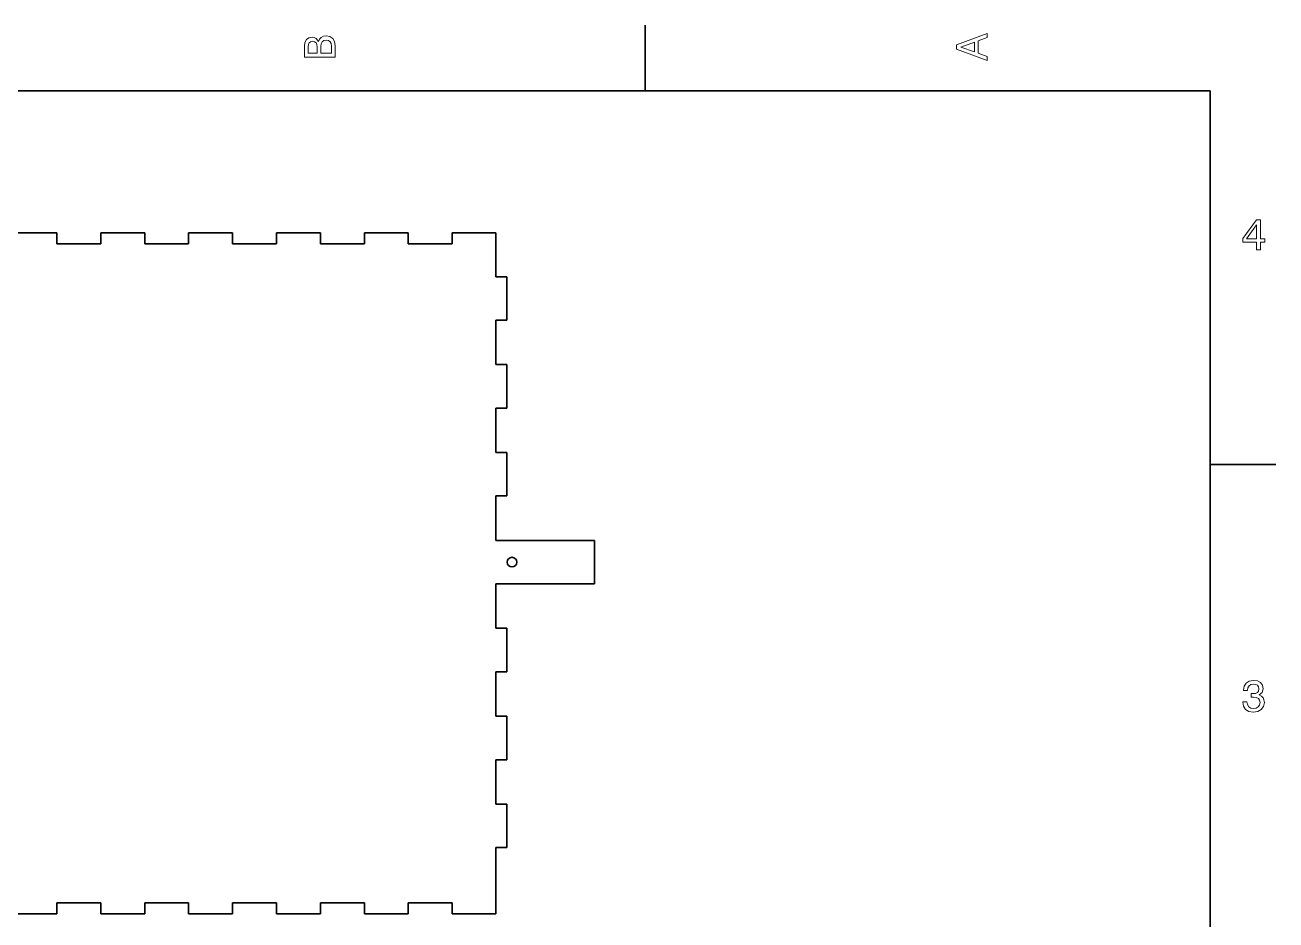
# Model space of a CAD drawing. Extents: x 0 to 297, y 0 to 210.
# Drawn here: x 152.1 to 294.5, y 105.7 to 207.5 of the extents above; entities that cross this region are included whole.
import ezdxf

# ---------------------------------------------------------------- set-up
doc = ezdxf.new("R2010")
doc.units = 0

msp = doc.modelspace()

# ---------------------------------------------------------------- linework, layer by layer
at = {"color": 7, "lineweight": 35}
for p, q in [((222.699997, 200), (222.699997, 207.5)), ((287, 200), (10, 200)), ((287, 10), (287, 200)), ((150.750168, 183.871124), (155.750168, 183.871124)), ((155.750168, 183.871124), (155.750168, 182.621124)), ((160.750168, 183.871124), (165.750168, 183.871124)), ((160.750168, 182.621124), (160.750168, 183.871124)), ((165.750168, 183.871124), (165.750168, 182.621124)), ((170.750168, 183.871124), (175.750168, 183.871124)), ((170.750168, 182.621124), (170.750168, 183.871124)), ((175.750168, 183.871124), (175.750168, 182.621124)), ((180.750168, 183.871124), (185.750168, 183.871124)), ((180.750168, 182.621124), (180.750168, 183.871124)), ((185.750168, 183.871124), (185.750168, 182.621124)), ((190.750168, 183.871124), (195.750168, 183.871124)), ((190.750168, 182.621124), (190.750168, 183.871124)), ((195.750168, 183.871124), (195.750168, 182.621124)), ((200.750168, 183.871124), (205.700165, 183.871124)), ((200.750168, 182.621124), (200.750168, 183.871124)), ((205.700165, 183.871124), (205.700165, 178.871124)), ((155.750168, 182.621124), (160.750168, 182.621124)), ((165.750168, 182.621124), (170.750168, 182.621124)), ((175.750168, 182.621124), (180.750168, 182.621124)), ((185.750168, 182.621124), (190.750168, 182.621124)), ((195.750168, 182.621124), (200.750168, 182.621124)), ((206.950165, 178.871124), (205.700165, 178.871124)), ((206.950165, 173.921127), (206.950165, 178.871124)), ((205.700165, 173.921127), (205.700165, 168.871124)), ((205.700165, 173.921127), (206.950165, 173.921127)), ((206.950165, 168.871124), (205.700165, 168.871124)), ((206.950165, 163.921127), (206.950165, 168.871124)), ((205.700165, 163.921127), (205.700165, 158.871124)), ((205.700165, 163.921127), (206.950165, 163.921127)), ((206.950165, 158.871124), (205.700165, 158.871124)), ((206.950165, 153.921127), (206.950165, 158.871124)), ((287, 157.5), (294.5, 157.5)), ((205.700165, 153.921127), (205.700165, 148.871124)), ((205.700165, 153.921127), (206.950165, 153.921127)), ((206.950165, 148.871124), (205.700165, 148.871124)), ((206.950165, 148.871124), (216.950165, 148.871124)), ((216.950165, 143.921127), (216.950165, 148.871124)), ((205.700165, 143.921127), (205.700165, 138.871124)), ((205.700165, 143.921127), (206.950165, 143.921127)), ((206.950165, 143.921127), (216.950165, 143.921127)), ((206.950165, 138.871124), (205.700165, 138.871124)), ((206.950165, 133.921127), (206.950165, 138.871124)), ((205.700165, 133.921127), (205.700165, 128.871124)), ((205.700165, 133.921127), (206.950165, 133.921127)), ((206.950165, 128.871124), (205.700165, 128.871124)), ((206.950165, 123.921127), (206.950165, 128.871124)), ((205.700165, 123.921127), (205.700165, 118.871124)), ((205.700165, 123.921127), (206.950165, 123.921127)), ((206.950165, 118.871124), (205.700165, 118.871124)), ((206.950165, 113.921127), (206.950165, 118.871124)), ((205.700165, 113.921127), (205.700165, 106.371124)), ((205.700165, 113.921127), (206.950165, 113.921127)), ((155.750168, 107.621124), (155.750168, 106.371124)), ((155.750168, 107.621124), (160.750168, 107.621124)), ((160.750168, 106.371124), (160.750168, 107.621124)), ((165.750168, 107.621124), (165.750168, 106.371124)), ((165.750168, 107.621124), (170.750168, 107.621124)), ((170.750168, 106.371124), (170.750168, 107.621124)), ((175.750168, 107.621124), (175.750168, 106.371124)), ((175.750168, 107.621124), (180.750168, 107.621124)), ((180.750168, 106.371124), (180.750168, 107.621124)), ((185.750168, 107.621124), (185.750168, 106.371124)), ((185.750168, 107.621124), (190.750168, 107.621124)), ((190.750168, 106.371124), (190.750168, 107.621124)), ((195.750168, 107.621124), (195.750168, 106.371124)), ((195.750168, 107.621124), (200.750168, 107.621124)), ((200.750168, 106.371124), (200.750168, 107.621124)), ((155.750168, 106.371124), (150.750168, 106.371124)), ((165.750168, 106.371124), (160.750168, 106.371124)), ((175.750168, 106.371124), (170.750168, 106.371124)), ((185.750168, 106.371124), (180.750168, 106.371124)), ((195.750168, 106.371124), (190.750168, 106.371124)), ((205.700165, 106.371124), (200.750168, 106.371124))]:
    msp.add_line(p, q, dxfattribs=at)
at = {"color": 7, "lineweight": 13}
for points in [[(261.633209, 203.466858), (261.633209, 203.930847), (260.604401, 204.298996), (260.604401, 205.695969), (261.633209, 206.064133), (261.633209, 206.538193), (258.128174, 205.257217), (258.128174, 204.742798)], [(185.542007, 205.630417), (185.249496, 205.983429), (185.052811, 206.074219), (184.81073, 206.104477), (184.432495, 206.03891), (184.160156, 205.842224), (183.993729, 205.524506), (183.933212, 205.080704), (183.933212, 203.835022), (187.433212, 203.835022), (187.433212, 205.151306), (187.36261, 205.620331), (187.155838, 205.968307), (186.828018, 206.185165), (186.384216, 206.260818), (186.08667, 206.215424), (185.839554, 206.094391), (185.65799, 205.897705)], [(185.385666, 204.984879), (185.385666, 204.298996), (184.351807, 204.298996), (184.351807, 205.025223), (184.382065, 205.297562), (184.472839, 205.489197), (184.629181, 205.605194), (184.86116, 205.645538), (185.093155, 205.600143), (185.254532, 205.479111), (185.355408, 205.272339)], [(187.014618, 205.095825), (187.014618, 204.298996), (185.809296, 204.298996), (185.809296, 205.050446), (185.844589, 205.368164), (185.9505, 205.595108), (186.132065, 205.731277), (186.394302, 205.776657), (186.671692, 205.731277), (186.863327, 205.605194), (186.979324, 205.393372)], [(260.17572, 204.460388), (258.632477, 205), (260.17572, 205.539627)], [(292.277374, 181.916794), (292.731262, 181.916794), (292.731262, 182.784225), (293.23056, 182.784225), (293.23056, 183.187683), (292.731262, 183.187683), (292.731262, 185.341141), (292.272339, 185.341141), (290.739197, 183.228027), (290.739197, 182.784225), (292.277374, 182.784225)], [(291.162842, 183.187683), (292.277374, 184.756134), (292.277374, 183.187683)], [(290.729126, 130.51622), (290.729126, 130.480911), (290.809814, 129.996765), (291.046844, 129.633652), (291.420044, 129.401657), (291.914276, 129.315933), (292.438782, 129.401657), (292.832153, 129.623566), (293.08429, 129.976593), (293.175079, 130.430481), (293.134735, 130.728027), (293.023773, 130.970108), (292.842224, 131.156708), (292.600159, 131.292877), (292.927948, 131.565216), (293.043945, 131.998932), (292.968292, 132.392303), (292.751434, 132.68985), (292.398407, 132.87645), (291.914276, 132.942017), (291.460388, 132.861313), (291.112396, 132.63942), (290.885468, 132.286392), (290.809814, 131.817368), (290.809814, 131.782074), (291.258636, 131.782074), (291.299011, 132.104828), (291.430115, 132.336823), (291.641937, 132.478027), (291.939484, 132.528473), (292.201721, 132.488113), (292.393372, 132.382217), (292.509369, 132.210739), (292.554749, 131.97876), (292.509369, 131.731628), (292.388336, 131.565216), (292.176514, 131.46434), (291.889069, 131.434082), (291.692383, 131.439133), (291.692383, 131.04071), (291.939484, 131.050797), (292.257202, 131.005417), (292.494232, 130.884369), (292.635468, 130.687683), (292.685883, 130.430481), (292.630402, 130.13797), (292.484161, 129.921112), (292.252167, 129.784943), (291.944519, 129.739563), (291.626801, 129.789993), (291.394806, 129.941284), (291.248566, 130.183365), (291.193085, 130.51622)]]:
    msp.add_lwpolyline(points, close=True, dxfattribs=at)
at = {"color": 7, "lineweight": 35}
msp.add_circle((207.550171, 146.396118), 0.55, dxfattribs=at)

doc.saveas('drawing.dxf')
